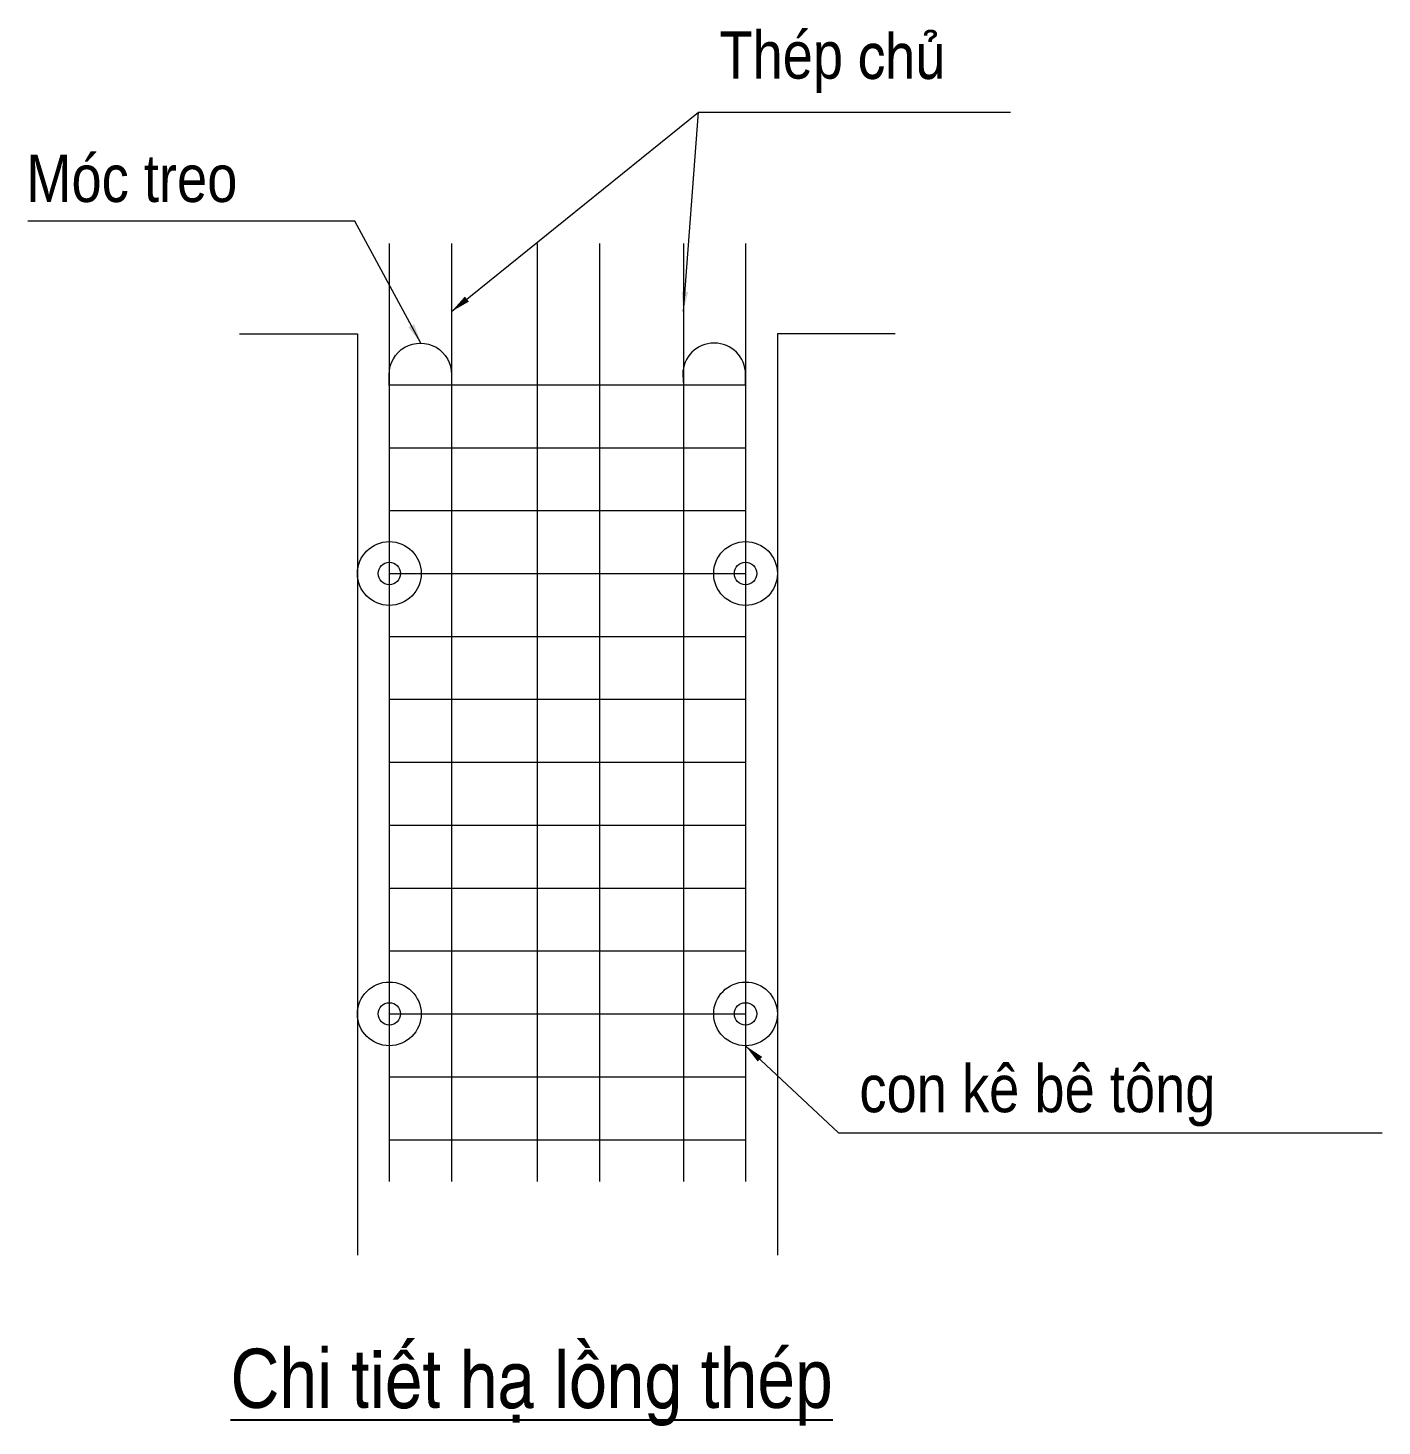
# Model space of a CAD drawing. Header units: millimetres. Extents: x -376071 to 28028791, y -269234 to 29325.
# Drawn here: x 365503 to 372363, y -176360 to -169278 of the extents above; entities that cross this region are included whole.
import ezdxf

# ---------------------------------------------------------------- set-up
doc = ezdxf.new("R2010")
doc.units = ezdxf.units.MM
doc.header["$LTSCALE"] = 100
doc.linetypes.add('CONTINOUS', pattern=[0])
for name, color, linetype, lineweight in [('02. NET BAO', 7, 'CONTINOUS', 13), ('02. Net dam', 7, 'CONTINOUS', 13), ('02. net manh', 8, 'CONTINOUS', 0), ('Chu thich', 8, 'Continuous', 15), ('vista_text', 7, 'Continuous', 18)]:
    doc.layers.add(name, color=color, linetype=linetype, lineweight=lineweight)
doc.layers.add('TEXT-N', color=6, linetype='Continuous')
doc.styles.add('KT-TEXT-ARIAL', font='arial_0.ttf', dxfattribs={"width": 0.8})
doc.styles.add('VnArialNarrowH', font='VnArial-NarrowH.TTF')
doc.dimstyles.new('1-200', dxfattribs={"dimscale": 100, "dimtxt": 3, "dimasz": 1, "dimexe": 1, "dimexo": 1, "dimgap": 1.2, "dimtad": 1, "dimtoh": 1, "dimdec": 0, "dimzin": 0, "dimdsep": 46, "dimtxsty": 'KT-TEXT-ARIAL', "dimblk": 'ARCHTICK', "dimcen": 0.1, "dimdle": 1, "dimclrd": 8, "dimclre": 8, "dimclrt": 7, "dimadec": 0, "dimazin": 0, "dimtfac": 1, "dimtdec": 0, "dimtix": 1, "dimtmove": 2, "dimatfit": 0, "dimfxl": 6, "dimfxlon": 1, "dimtolj": 1, "dimtzin": 0, "dimlwd": -1, "dimarcsym": 0})

# ---------------------------------------------------------------- blocks, each defined once
blk = doc.blocks.new('_ArchTick')
at = {"color": 0, "linetype": 'ByBlock', "const_width": 0.15}
blk.add_lwpolyline([(-0.5, -0.5), (0.5, 0.5)], dxfattribs=at)

msp = doc.modelspace()

# ---------------------------------------------------------------- linework, layer by layer
at = {"layer": '02. NET BAO', "elevation": 0}
for points in [[(366574.5, -170827.4), (367172, -170827.4), (367172, -175493.4)], [(369896.9, -170827.4), (369299.4, -170827.4), (369299.4, -175493.4)]]:
    msp.add_lwpolyline(points, dxfattribs=at)
at = {"layer": '02. Net dam', "color": 1, "linetype": 'Continuous'}
for p, q in [((367333.3, -171085, 0), (369138, -171085, 0)), ((367333.3, -171403.7, 0), (369138, -171403.7, 0)), ((367333.3, -171722.3, 0), (369138, -171722.3, 0)), ((367333.3, -172041, 0), (369138, -172041, 0)), ((367333.3, -172359.7, 0), (369138, -172359.7, 0)), ((367333.3, -172678.4, 0), (369138, -172678.4, 0)), ((367333.3, -172997, 0), (369138, -172997, 0)), ((367333.3, -173315.7, 0), (369138, -173315.7, 0)), ((367333.3, -173634.4, 0), (369138, -173634.4, 0)), ((367333.3, -173953, 0), (369138, -173953, 0)), ((367333.3, -174271.7, 0), (369138, -174271.7, 0)), ((367333.3, -174590.4, 0), (369138, -174590.4, 0)), ((367333.3, -174909, 0), (369138, -174909, 0))]:
    msp.add_line(p, q, dxfattribs=at)
at = {"layer": '02. Net dam', "color": 1, "linetype": 'Continuous', "elevation": 0}
for points in [[(367333.3, -170369.4), (367333.3, -175121.3)], [(367648.4, -170369.4), (367648.4, -175121.3)], [(368082.4, -170369.4), (368082.4, -175121.3)], [(368397.5, -170369.4), (368397.5, -175121.3)], [(368822.9, -170369.4), (368822.9, -175121.3)], [(369138, -170369.4), (369138, -175121.3)]]:
    msp.add_lwpolyline(points, dxfattribs=at)
for points in [[(367333.3, -171089.3), (367333.3, -171032.9, -1.009759), (367648.4, -171032.9), (367648.4, -171089.3)], [(369138, -171089.3), (369138, -171032.9, 1), (368819.8, -171032.9), (368822.9, -171089.3)]]:
    msp.add_lwpolyline(points, format="xyb", dxfattribs=at)
at = {"layer": '02. Net dam', "linetype": 'Continuous'}
for centre in [(367333.3, -172041, 0), (369138, -172041, 0), (367333.3, -174271.7, 0), (369138, -174271.7, 0)]:
    msp.add_circle(centre, 161.4, dxfattribs=at)
at = {"layer": '02. net manh', "linetype": 'Continuous'}
for centre in [(367333.3, -172041, 0), (369138, -172041, 0), (367333.3, -174271.7, 0), (369138, -174271.7, 0)]:
    msp.add_circle(centre, 56.7, dxfattribs=at)

# ---------------------------------------------------------------- texts
at = {"layer": 'TEXT-N', "style": 'VnArialNarrowH'}
msp.add_text('%%uChi tiÕt h¹ lång thÐp', height=300, dxfattribs=at).set_placement((366528.6, -176267.6, 0))
at = {"layer": 'vista_text', "style": 'VnArialNarrowH'}
for s, p in [('ThÐp chñ', (369005.5, -169534.4, 0)), ('Mãc treo', (365494, -170159.2, 0)), ('con kª bª t«ng', (369714.8, -174769.8, 0))]:
    msp.add_text(s, height=240, dxfattribs=at).set_placement(p)

# ---------------------------------------------------------------- leaders
at = {"layer": 'Chu thich'}
for points in [[(367648.4, -170713.9, 0), (368898.9, -169704.3, 0), (370479.7, -169704.3, 0)], [(368822.9, -170713.9, 0), (368898.9, -169704.3, 0), (370479.7, -169704.3, 0)], [(367492.4, -170873.8, 0), (367158.2, -170255.8, 0), (365502.6, -170255.8, 0)], [(369138, -174433.1, 0), (369608.2, -174874.3, 0), (372362.7, -174874.3, 0)]]:
    msp.add_leader(points, dimstyle='1-200', override={"dimfxl": 5.5, "dimfxlon": 1, "dimtfill": 1}, dxfattribs=at)

doc.saveas('drawing.dxf')
